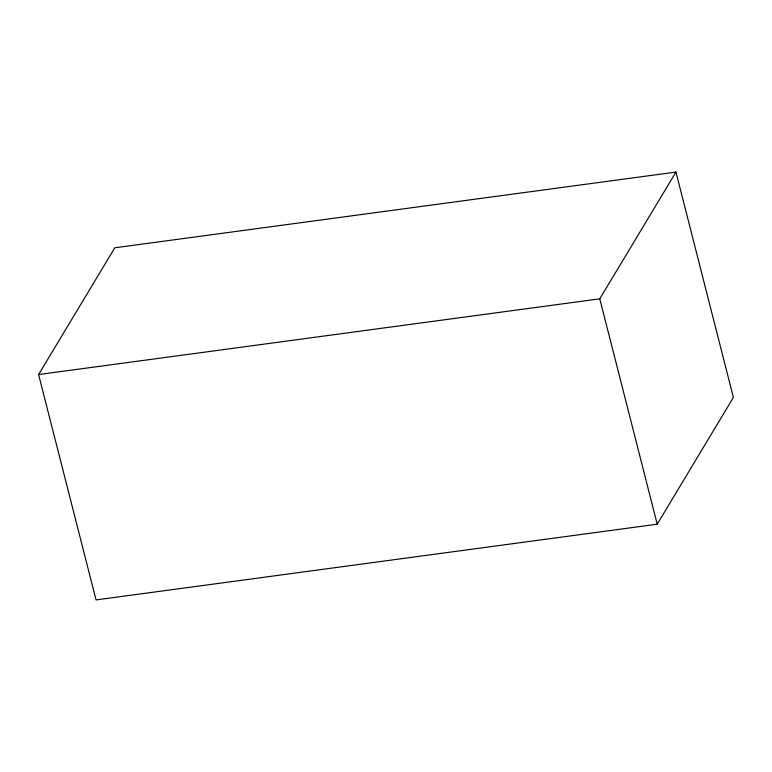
<?xml version="1.0" encoding="UTF-8"?>
<svg xmlns="http://www.w3.org/2000/svg" width="772" height="772" viewBox="0 0 772 772"><rect width="100%" height="100%" fill="white"/><g stroke="black" fill="none" stroke-linecap="round" stroke-linejoin="round"><path stroke-width="1.16" d="M38.6 374.555L114.777 247.802L675.954 172.079L733.4 397.445L657.223 524.198L96.046 599.921L38.6 374.555L599.776 298.832L675.954 172.079M599.776 298.832L657.223 524.198"/></g></svg>
